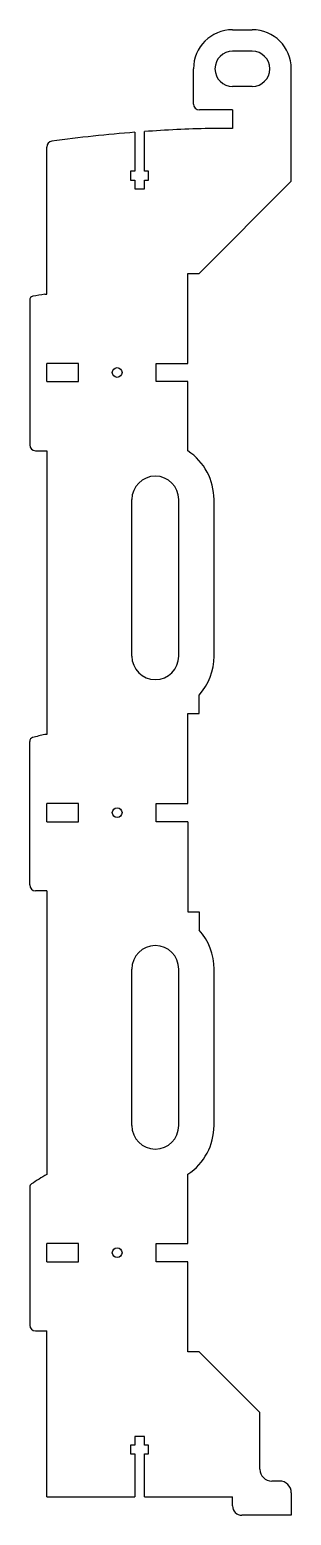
# Model space of a CAD drawing. Extents: x 0 to 134, y 0 to 760.
import ezdxf

# ---------------------------------------------------------------- set-up
doc = ezdxf.new("R2010")
doc.units = 0
doc.layers.add('Shape2DView', color=7, linetype='CONTINUOUS')

msp = doc.modelspace()

# ---------------------------------------------------------------- linework, layer by layer
at = {"layer": 'Shape2DView'}
for p, q in [((103.7, 759.5), (113.7, 759.5)), ((113.7, 748.5), (103.7, 748.5)), ((83.7, 721.5), (83.7, 739.5)), ((133.7, 682), (133.7, 739.5)), ((113.7, 730.5), (103.7, 730.5)), ((103.7, 718.5), (86.7, 718.5)), ((103.7, 718.5), (103.7, 709)), ((53.7688, 707.074), (53.7688, 687.15)), ((58.6313, 687.15), (58.6313, 707.435)), ((103.7, 709), (91.7, 709)), ((8.7, 624.25), (8.7, 699.495)), ((53.7688, 687.15), (51.6, 687.15)), ((51.6, 687.15), (51.6, 682.65)), ((60.8, 687.15), (58.6313, 687.15)), ((60.8, 682.65), (60.8, 687.15)), ((51.6, 682.65), (53.7688, 682.65)), ((53.7688, 682.65), (53.7687, 678.15)), ((53.7687, 678.15), (58.6312, 678.15)), ((58.6312, 678.15), (58.6312, 682.65)), ((58.6312, 682.65), (60.8, 682.65)), ((86.6, 634.9), (133.7, 682)), ((80.9, 634.9), (86.6, 634.9)), ((80.9, 588.9), (80.9, 634.9)), ((7.7, 624.25), (8.7, 624.25)), ((0, 621.267), (0, 547.25)), ((8.7, 579.6), (8.7, 588.9)), ((24.9, 588.9), (8.7, 588.9)), ((24.9, 579.6), (24.9, 588.9)), ((64.7, 588.9), (80.9, 588.9)), ((64.7, 579.6), (64.7, 588.9)), ((8.7, 579.6), (24.9, 579.6)), ((80.9, 579.6), (64.7, 579.6)), ((80.9, 544.172), (80.9, 579.6)), ((3, 544.25), (8.7, 544.25)), ((8.7, 544.25), (8.7, 399.25)), ((52.2, 439.25), (52.2, 519.25)), ((76.2, 439.25), (76.2, 519.25)), ((94.2, 439.25), (94.2, 519.25)), ((86.6, 409.9), (86.6, 419.294)), ((80.9, 409.9), (86.6, 409.9)), ((80.9, 363.9), (80.9, 409.9)), ((0, 322.25), (0, 395.678)), ((8.7, 399.25), (7.7, 399.25)), ((8.7, 354.6), (8.7, 363.9)), ((24.9, 363.9), (8.7, 363.9)), ((24.9, 354.6), (24.9, 363.9)), ((64.7, 363.9), (80.9, 363.9)), ((64.7, 354.6), (64.7, 363.9)), ((8.7, 354.6), (24.9, 354.6)), ((80.9, 354.6), (64.7, 354.6)), ((80.9, 354.6), (80.9, 308.6)), ((8.7, 319.25), (3, 319.25)), ((8.7, 319.25), (8.7, 174.25)), ((80.9, 308.6), (86.6, 308.6)), ((86.6, 308.6), (86.6, 299.206)), ((52.2, 199.25), (52.2, 279.25)), ((76.2, 199.25), (76.2, 279.25)), ((94.2, 199.25), (94.2, 279.25)), ((0, 167.741), (0, 97.25)), ((80.9, 138.9), (80.9, 174.328)), ((8.7, 129.6), (8.7, 138.9)), ((24.9, 138.9), (8.7, 138.9)), ((24.9, 129.6), (24.9, 138.9)), ((64.7, 138.9), (80.9, 138.9)), ((64.7, 129.6), (64.7, 138.9)), ((8.7, 129.6), (24.9, 129.6)), ((80.9, 129.6), (64.7, 129.6)), ((80.9, 83.6), (80.9, 129.6)), ((3, 94.25), (8.7, 94.25)), ((8.7, 9.5), (8.7, 94.25)), ((86.6, 83.6), (80.9, 83.6)), ((117.7, 52.5), (86.6, 83.6)), ((117.7, 23.5), (117.7, 52.5)), ((58.6313, 40.35), (53.7688, 40.35)), ((53.7688, 40.35), (53.7688, 35.85)), ((58.6313, 35.85), (58.6313, 40.35)), ((53.7688, 35.85), (51.6, 35.85)), ((51.6, 35.85), (51.6, 31.35)), ((51.6, 31.35), (53.7688, 31.35)), ((53.7688, 31.35), (53.7688, 9.5)), ((60.8, 35.85), (58.6313, 35.85)), ((58.6313, 9.5), (58.6313, 31.35)), ((58.6313, 31.35), (60.8, 31.35)), ((60.8, 31.35), (60.8, 35.85)), ((127.7, 17.5), (123.7, 17.5)), ((8.7, 9.5), (53.7688, 9.5)), ((58.6313, 9.5), (103.7, 9.5)), ((103.7, 4.75), (103.7, 9.5)), ((133.7, 11.5), (133.7, 0)), ((133.7, 0), (108.45, 0))]:
    msp.add_line(p, q, dxfattribs=at)
for centre in [(44.7, 584.25), (44.7, 359.25), (44.7, 134.25)]:
    msp.add_circle(centre, 2.4813, dxfattribs=at)
for centre, radius, start, end in [((103.7, 739.5), 20, 90, 180), ((113.7, 739.5), 20, 0, 90), ((103.7, 739.5), 9, 90, -90), ((113.7, 739.5), 9, -90, 90), ((86.7, 721.5), 3, 180, -90), ((108.45, 4.75), 704.449, 94.4519, 97.928), ((108.45, 4.75), 704.449, 91.3625, 94.0554), ((11.7, 699.495), 3, 97.928, 180), ((2, 621.267), 2, 99.7963, 180), ((108.45, 4.75), 627.639, 99.2372, 99.7963), ((3, 547.25), 3, 180, -90), ((64.2, 519.25), 30, 0.0000005, 56.1744), ((64.2, 519.25), 12, 0, 180), ((64.2, 439.25), 12, 180, 0), ((64.2, 439.25), 30, -41.6975, 0), ((2, 395.678), 2, 105.232, 180), ((108.45, 4.75), 407.162, 104.326, 105.232), ((3, 322.25), 3, 180, -90), ((64.2, 279.25), 30, 0, 41.6975), ((64.2, 279.25), 12, 0, 180), ((64.2, 199.25), 12, 180, 0), ((64.2, 199.25), 30, -56.1744, 0), ((2, 167.741), 2, 123.149, 180), ((108.45, 4.75), 196.673, 120.477, 123.149), ((3, 97.25), 3, 180, -90), ((123.7, 23.5), 6, -180, -90), ((127.7, 11.5), 6, 0, 90), ((108.45, 4.75), 4.75, 180, -90)]:
    msp.add_arc(centre, radius, start, end, dxfattribs=at)

doc.saveas('drawing.dxf')
